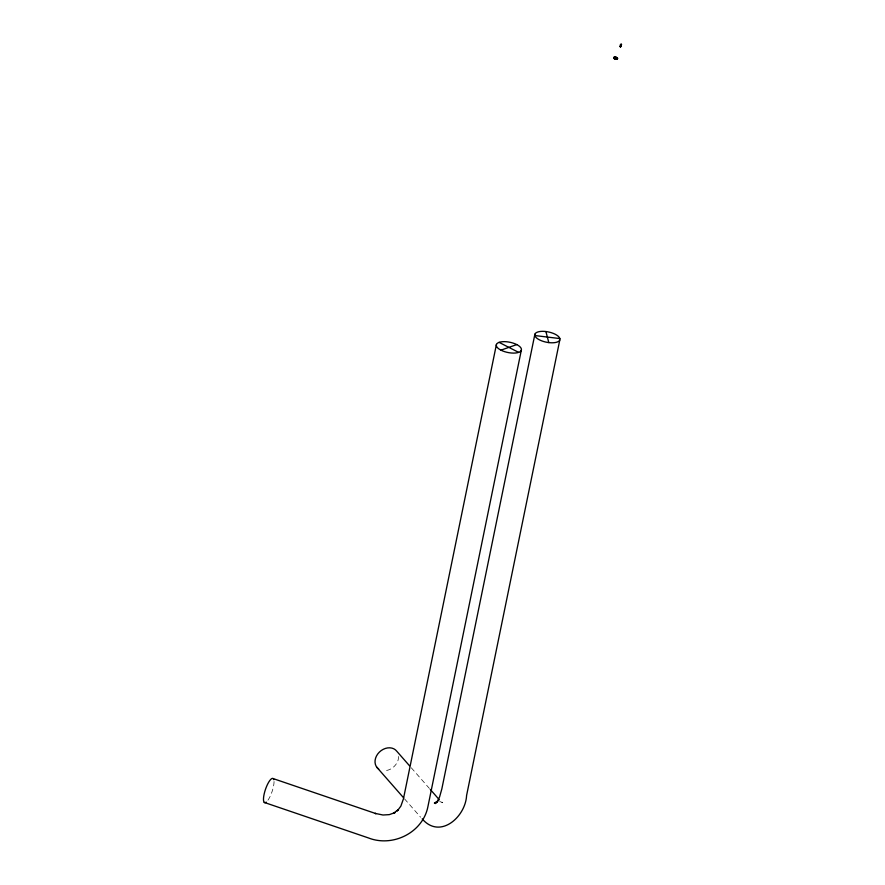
<?xml version="1.0" encoding="UTF-8"?>
<svg xmlns="http://www.w3.org/2000/svg" width="885" height="885" viewBox="0 0 885 885"><rect width="100%" height="100%" fill="white"/><g stroke="black" fill="none" stroke-linecap="round" stroke-linejoin="round"><path stroke-width="0.66" stroke-dasharray="4.42 3.32" d="M439.756 801.489L442.777 802.783L439.137 799.907M411.304 767.804L429.38 788.424M404.511 798.845L420.629 817.22M398.582 756.498A12.81 10.299 -41.2 0 1 384.079 770.702M274.04 781.499A12.81 3.485 -71.2 0 1 267.547 800.748"/><path stroke-width="1.33" d="M621.524 44.46L620.462 44.438L620.385 46.783L621.524 44.46L620.684 44.582L621.37 44.538M621.148 44.46L620.606 46.673M496.43 344.431L403.427 798.889L400.883 806.08L397.321 810.937L398.327 809.631L393.582 813.16L395.086 812.563L389.312 814.631L383.006 815.008L375.085 813.381L376.048 813.658L273.255 778.623M521.298 350.305A12.81 5.233 11.6 0 1 500.943 350.161A12.81 5.233 11.6 0 1 504.35 341.643A12.81 5.233 11.6 0 1 521.298 350.305L427.997 806.235C423.085 832.575 392.796 847.576 368.359 837.907L264.261 802.429M534.894 334.176L441.825 788.966L439.591 796.931L436.924 802.418L438.186 800.217L435.243 803.569L437.4 801.677L434.369 803.038L437.146 801.81M615.584 58.886A1.372 0.564 11.6 0 0 616.911 58.532L617.42 58.609A1.892 0.774 11.6 0 1 615.595 59.107L614.5 58.2L615.009 57.702M559.807 339.951A12.81 5.233 11.6 0 1 539.529 339.906A12.81 5.233 11.6 0 1 542.715 331.333A12.81 5.233 11.6 0 1 559.807 339.951L466.583 795.526C465.51 816.988 439.978 839.699 422.189 818.879M620.164 46.595L620.684 44.582M620.385 46.783L621.148 44.593M620.739 46.639L621.17 44.305M616.701 58.388L616.358 58.001M620.662 46.153L620.507 46.12M615.484 58.111L614.433 58.532L616.591 58.886M617.431 58.554A1.892 0.774 11.6 0 1 615.606 59.052L616.546 58.133M621.259 44.516L620.949 46.573L620.031 46.573M500.943 350.161L516.785 344.586M534.85 335.548L559.862 338.568M615.551 57.779L616.347 58.045M615.883 58.764L615.595 58.731A1.372 0.564 11.6 0 0 616.922 58.476M615.606 58.687L615.042 58.532M615.152 58.908L613.88 58.178M499.085 342.362L518.643 352.374M409.49 765.735L396.834 751.299A12.81 10.299 -41.2 0 0 379.366 752.106A12.81 10.299 -41.2 0 0 378.714 769.065M430.287 789.453L439.325 799.774M376.767 767.195L403.615 797.816M545.901 331.532L548.8 342.584M266.252 802.12A12.81 3.485 -71.2 0 1 265.411 789.553A12.81 3.485 -71.2 0 1 273.819 779.696M615.54 57.503A1.792 0.796 10.8 0 1 616.801 57.923A1.792 0.763 9.2 0 1 617.332 58.543A1.792 0.73 11.6 0 1 614.4 58.355L614.422 58.288A1.792 0.73 11.6 0 1 615.13 57.226A1.792 0.73 11.6 0 1 617.332 58.498M614.356 58.532A1.792 0.73 11.6 0 0 617.299 58.675A1.792 0.73 11.6 0 0 615.097 57.403A1.792 0.73 11.6 0 0 614.356 58.532M614.256 58.399A2.002 0.819 11.6 0 0 617.531 58.554A2.002 0.819 11.6 0 0 615.075 57.138A2.002 0.819 11.6 0 0 614.256 58.399M614.223 58.576A2.002 0.819 11.6 0 0 617.487 58.731A2.002 0.819 11.6 0 0 615.042 57.315A2.002 0.819 11.6 0 0 614.223 58.576"/></g></svg>
